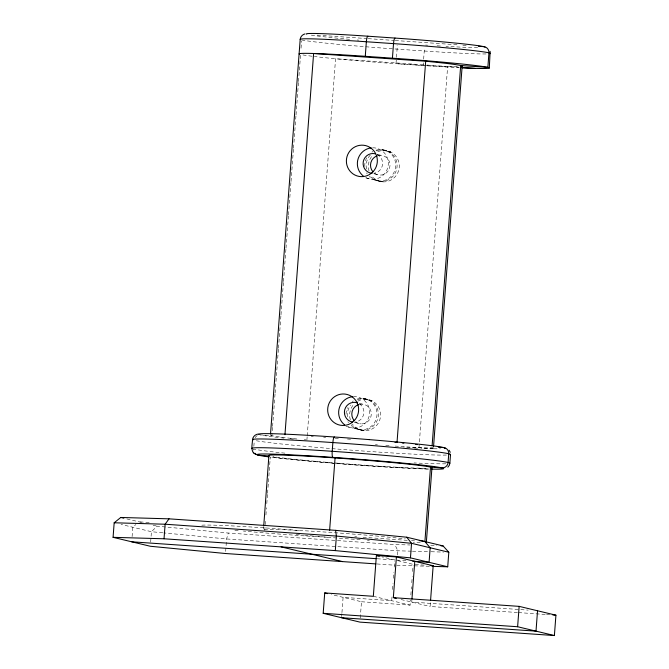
<?xml version="1.0" encoding="UTF-8"?>
<svg xmlns="http://www.w3.org/2000/svg" width="669" height="669" viewBox="0 0 669 669"><rect width="100%" height="100%" fill="white"/><g stroke="black" fill="none" stroke-linecap="round" stroke-linejoin="round"><path stroke-width="0.5" stroke-dasharray="3.35 2.51" d="M263.511 529.045L263.661 527.005M132.102 536.597L132.805 527.247L135.882 524.529M150.65 542.107L151.437 531.713L157.131 526.177L228.296 533.042L394.827 544.541L410.231 544.984M225.654 551.44L226.59 538.963L228.296 533.042M253.852 446.323L254.27 440.871M264.773 530.509L265.626 519.136M265.936 514.996L266.479 507.763M266.797 503.623L267.491 494.316M267.575 493.287L268.344 482.943M268.428 481.906L269.206 471.57M269.281 470.533L270.059 460.197M270.134 459.16L270.293 457.094M272.526 427.357L271.898 435.686L260.458 434.9A5.837 5.728 -76.5 0 0 259.948 434.883M272.609 426.312L273.387 415.901M273.47 414.855L275.034 394.024M275.11 392.987L275.896 382.568M275.971 381.522L276.757 371.111M276.832 370.066L278.404 349.235M278.48 348.198L279.266 337.778M279.341 336.733L280.905 315.902M280.988 314.865L281.766 304.445M281.85 303.408L283.413 282.569M283.489 281.532L284.275 271.112M284.35 270.075L285.922 249.244M285.998 248.199L286.784 237.788M286.859 236.742L288.423 215.911M288.506 214.866L289.284 204.455M289.368 203.409L290.931 182.578M291.015 181.533L291.793 171.122M291.876 170.077L293.44 149.246M293.515 148.209L294.301 137.789M294.377 136.752L295.949 115.913M296.024 114.876L296.81 104.456M296.885 103.419L298.449 82.588M298.533 81.543L299.311 71.123M299.394 70.086L300.172 59.666M300.256 58.629L300.565 54.465M301.033 48.227L301.585 40.951M306.912 439.976L307.138 436.874M307.222 435.837L335.57 58.755L425.844 64.985M341.642 616.701L341.876 613.64M341.951 612.62L343.097 597.342L391.708 600.703L392.168 594.59M396.265 60.034L395.998 63.672L423.159 65.545A81.752 2.567 4.3 0 0 459.411 67.736M396.474 57.308L397.093 49.121A5.837 1.112 -86 0 0 397.118 45.392M360.257 618.047L361.486 601.749L331.49 594.565M423.159 65.545L423.368 62.819M423.636 59.181L424.255 50.995A5.837 1.112 -86 0 0 424.313 47.767M392.552 589.498L393.012 583.385M393.397 578.292L393.857 572.179M394.233 567.086L394.693 560.982M397.545 554.952L397.863 550.788L394.827 544.541M418.97 447.72L447.636 66.49M361.486 601.749L410.097 605.111L410.473 600.018M410.858 594.925L411.468 586.772M411.778 582.699L412.238 576.586M412.622 571.493L413.082 565.389M411.878 600.051L411.728 602.083L528.184 610.128M517.455 612.52L430.108 606.49L430.493 601.398M433.763 448.774L434.365 448.782A93.543 2.935 4.3 0 0 440.47 448.782M433.136 448.757L429.088 448.665A93.627 2.944 4.3 0 1 421.027 448.381M430.761 545.57L436.916 545.745M411.376 551.181L397.863 550.788L226.59 538.963L163.788 532.9M412.413 551.206L430.092 551.708M431.137 551.741L443.614 552.101M396.767 565.338L430.042 566.292M427.558 469.036C374.949 466.862 322.391 462.998 270.075 457.036M317.181 35.131L367.13 38.585M368.167 38.651L394.183 40.449M395.22 40.516L458.7 44.907M462.856 45.191L467.021 45.475M426.889 65.06L458.708 67.251M311.21 436.531L313.284 436.673M323.637 437.392L325.703 437.534M335.027 438.178L339.166 438.463M347.445 439.031L350.556 439.249M290.204 438.78A93.543 2.935 4.3 0 0 291.517 438.914L293.566 439.056M375.393 444.709L377.467 444.852M385.77 445.429L389.918 445.713M395.111 446.072L434.365 448.782M139.988 521.887L151.336 522.673M354.754 536.722L356.82 536.864M363.024 537.291L407.371 540.351M411.494 540.636L414.588 540.853M377.149 558.74L394.769 559.961L382.191 556.942M396.776 560.095L406.785 560.789M415.156 564.502L424.163 565.129M376.965 563.975L394.685 565.196M518.492 612.595L545.528 614.46M546.565 614.535L549.684 614.744M162.759 532.8L151.437 531.713L121.039 524.421M291.517 438.914L292.495 439.015M385.001 150.45L381.531 149.889L390.821 152.055L381.43 149.597M366.294 399.268L362.815 398.707L372.115 400.873L362.723 398.415M382.635 181.884L374.339 179.601L379.072 181.031M363.928 430.702L355.632 428.419L360.365 429.841M377.299 154.414L381.004 155.3M373.963 173.756L379.515 175.086M365.675 177.82L371.663 179.25M353.324 396.165L355.314 396.642A15.763 15.471 -76.5 0 1 369.079 416.344A15.763 15.471 -76.5 0 1 347.353 426.571M359.521 403.449L362.297 404.118M354.327 422.348L360.808 423.903M345.965 426.396L352.956 428.068M397.679 560.655L413.158 564.368M126.842 518.918L141.987 522.548M153.092 525.207L157.131 526.177M401.082 599.533L430.108 606.49M373.327 596.296L410.097 605.111M457.345 66.624A81.752 2.567 4.3 0 1 391.875 63.388A81.752 2.567 4.3 0 1 314.371 56.514M312.055 56.229A81.752 2.567 4.3 0 1 302.296 54.816M301.66 39.914A81.752 2.567 4.3 0 0 397.093 49.121L424.255 50.995A81.752 2.567 4.3 0 0 487.065 53.921M358.735 40.132A75.89 2.383 4.3 0 1 357.179 39.998M349.619 39.329A75.89 2.383 4.3 0 1 311.185 35.114M433.412 447.452A81.752 2.567 4.3 0 1 403.583 447.093M306.026 439.893A81.752 2.567 4.3 0 1 304.27 439.725M296.844 438.973A81.752 2.567 4.3 0 1 270.786 434.883M253.668 450.12A5.837 5.728 -76.5 0 1 253.651 449.058A99.271 3.119 4.3 0 0 286.19 453.281M445.797 463.784A99.271 3.119 4.3 0 1 414.052 462.923M255.148 437.693A5.837 5.728 -76.5 0 1 257.264 435.636M283.982 438.12A93.543 2.935 4.3 0 1 260.442 434.9M425.852 468.233A81.752 2.567 4.3 0 1 347.219 463.918A81.752 2.567 4.3 0 1 272.81 456.542M420.257 542.676A81.752 2.567 4.3 0 1 413.241 542.576M369.405 540.335A81.752 2.567 4.3 0 1 367.331 540.201M360.198 539.716A81.752 2.567 4.3 0 1 304.813 535.275M299.545 534.774A81.752 2.567 4.3 0 1 295.514 534.38M264.28 529.589A81.752 2.567 4.3 0 1 321.505 531.813A81.752 2.567 4.3 0 1 405.33 538.854M327.509 537.249A81.752 2.567 4.3 0 1 243.391 531.069M238.197 530.576A81.752 2.567 4.3 0 1 234.209 530.191M201.829 525.198A81.752 2.567 4.3 0 1 299.252 530.475M477.674 47.658A75.906 2.383 4.3 0 1 445.98 46.337M440.403 46.01A75.906 2.383 4.3 0 1 435.594 45.709M427.65 45.191A75.906 2.383 4.3 0 1 425.626 45.057M446.457 455.054A99.271 3.119 4.3 0 1 351.133 450.137A99.271 3.119 4.3 0 1 256.378 440.754M428.871 469.069A93.443 2.935 4.3 0 1 270.661 457.119M377.124 154.464A9.926 9.742 -76.5 0 1 373.887 173.271M359.27 403.758A9.926 9.742 -76.5 0 1 355.18 422.089M417.648 448.238A93.627 2.944 4.3 0 1 412.865 448.021M357.572 399.719A15.763 15.471 -76.5 0 1 376.714 407.187A15.763 15.471 -76.5 0 1 371.529 427.474A15.763 15.471 -76.5 0 1 351.158 424.815M347.579 416.754A15.763 15.471 -76.5 0 1 350.564 405.063M357.647 401.249A15.763 15.471 -76.5 0 1 378.42 406.811A15.763 15.471 -76.5 0 1 373.486 428.16A15.763 15.471 -76.5 0 1 352.379 424.062M350.322 419.781A15.763 15.471 -76.5 0 1 353.868 404.252M376.287 150.901A15.763 15.471 -76.5 0 1 395.254 158.043A15.763 15.471 -76.5 0 1 390.847 178.213A15.763 15.471 -76.5 0 1 370.618 176.817M366.478 169.048A15.763 15.471 -76.5 0 1 370.726 154.547M377.776 151.721A15.763 15.471 -76.5 0 1 397.629 158.929A15.763 15.471 -76.5 0 1 391.75 179.627A15.763 15.471 -76.5 0 1 371.086 175.245M369.029 170.963A15.763 15.471 -76.5 0 1 372.574 155.434M357.254 399.033A15.763 15.471 -76.5 0 1 376.655 417.423A15.763 15.471 -76.5 0 1 351.342 426.069M348.474 422.691A15.763 15.471 -76.5 0 1 347.913 421.729M346.057 414.186A15.763 15.471 -76.5 0 1 347.487 407.638M352.329 401.559A15.763 15.471 -76.5 0 1 353.232 400.915M359.596 404.31A9.926 9.742 -76.5 0 1 371.052 416.151A9.926 9.742 -76.5 0 1 355.607 421.922M375.961 150.216A15.763 15.471 -76.5 0 1 394.217 158.377A15.763 15.471 -76.5 0 1 389.174 178.113A15.763 15.471 -76.5 0 1 369.246 176.491M367.181 173.873A15.763 15.471 -76.5 0 1 366.62 172.911M364.797 166.497A15.763 15.471 -76.5 0 1 366.696 157.817M371.947 152.097A15.763 15.471 -76.5 0 1 372.901 151.52M378.303 155.501A9.926 9.742 -76.5 0 1 389.634 167.835A9.926 9.742 -76.5 0 1 373.553 172.451M372.633 147.79A15.763 15.471 -76.5 0 1 387.953 166.84A15.763 15.471 -76.5 0 1 366.06 177.753"/><path stroke-width="1" d="M263.737 525.985L268.913 455.48M375.928 563.9L225.495 553.514L150.341 546.264L113.078 537.332L114.173 522.782L120.78 517.463L169.023 518.835L335.562 530.341L406.719 537.207L443.079 545.921L448.807 552.243L447.72 566.794L432.115 566.35M113.078 537.332L164.03 538.779L165.126 524.228L169.023 518.835M270.519 434.064L300.197 39.329C300.481 36.686 302.472 34.504 305.047 33.893M284.952 434.716L313.619 53.487L425.685 61.23A81.752 2.567 4.3 0 1 461.334 66.415M396.399 556.934L393.339 597.676L519.152 606.365L555.922 615.179L554.392 635.55L359.955 622.12L323.186 613.306L324.716 592.935L373.327 596.296L376.388 555.554L396.399 556.934L433.169 565.748L430.568 600.377M329.608 530.492L335.069 457.905M299.503 54.147A81.752 2.567 4.3 0 1 365.266 56.305L366.353 41.754A5.837 1.112 -86 0 1 367.891 36.201L395.053 38.074A75.89 2.383 4.3 0 1 484.983 47.148M447.72 566.794L410.457 557.862L335.303 550.612L336.39 536.061L335.562 530.341M462.003 67.862A81.752 2.567 4.3 0 0 480.894 66.214A81.752 2.567 4.3 0 0 392.427 58.178L393.523 43.627A5.837 1.112 -86 0 1 395.053 38.074M425.685 61.23L397.018 442.46L394.961 442.318M410.457 557.862L411.552 543.312L406.719 537.207M411.953 599.031L414.788 561.341M432.107 445.713L460.69 65.52L487.86 67.393L488.947 52.843A5.837 5.728 -76.5 0 0 483.67 46.629L478.469 46.27M431.957 467.698L426.354 542.141A81.752 2.567 4.3 0 0 419.254 540.577M433.562 446.29L462.154 66.106M450.521 454.452L449.861 463.182L449.292 465.315L447.845 467.188M489.315 67.97L490.126 51.337M554.392 635.55L517.622 626.736L519.152 606.365M537.542 610.772L536.003 631.143L341.566 617.713M258.284 434.03C255.374 434.281 252.823 436.69 252.539 439.625C252.447 444.484 249.855 451.583 255.583 454.343M114.173 522.782L165.126 524.228L336.39 536.061L411.552 543.312L448.807 552.243M441.022 545.862L443.079 545.921M365.266 56.305L392.427 58.178M461.719 67.46L474.806 68.363M438.27 447.176L443.463 447.536A5.837 5.728 -76.5 0 1 448.748 453.749L448.088 462.48A5.837 5.728 -76.5 0 1 441.933 467.907L430.493 467.121L424.899 541.564L430.175 547.777L429.088 562.328L412.79 561.207M269.331 455.99L258.928 455.271A5.837 5.728 -76.5 0 1 255.014 453.289M164.03 538.779L335.303 550.612M131.709 541.798L376.112 558.674M430.167 565.539L433.169 565.748M552.803 614.962L555.922 615.179M323.186 613.306L517.622 626.736M376.388 555.554L379.29 556.248M281.114 546.866L342.587 561.6M120.78 517.463L123.815 518.191M394.309 597.91L396.24 598.37M324.716 592.935L327.618 593.637M253.275 452.579L253.718 452.905M449.125 450.229L450.27 452.294M269.314 455.748A81.752 2.567 4.3 0 1 350.004 458.984A81.752 2.567 4.3 0 1 431.63 467.915M490.084 53.645A81.752 2.567 4.3 0 0 393.523 43.627L366.353 41.754A81.752 2.567 4.3 0 0 300.607 39.605M253.024 439.951A99.271 3.119 4.3 0 1 351.008 443.873A99.271 3.119 4.3 0 1 450.128 454.719M252.364 448.682A99.271 3.119 4.3 0 1 350.347 452.604A99.271 3.119 4.3 0 1 449.468 463.45M444.509 448.514A93.543 2.935 4.3 0 0 412.388 443.514L404.252 442.711A93.543 2.935 4.3 0 0 369.255 439.617M268.478 456.835A93.443 2.935 4.3 0 1 351.518 458.725A93.443 2.935 4.3 0 1 431.329 469.128M372.106 173.313A9.926 9.742 -76.5 0 1 363.242 161.848A9.926 9.742 -76.5 0 1 375.351 153.811M352.53 422.03A9.926 9.742 -76.5 0 1 344.719 409.763A9.926 9.742 -76.5 0 1 357.53 402.905M354.152 420.533A9.926 9.742 -76.5 0 1 358.668 404.561M372.859 171.716A9.926 9.742 -76.5 0 1 377.375 155.743M306.703 34.144A75.906 2.383 4.3 0 1 367.891 36.201M334.4 437.008A5.837 1.112 -86 0 0 332.869 442.569L332.209 451.299A5.837 1.112 -86 0 0 332.869 457.379M369.288 439.625A93.384 2.935 4.3 0 0 301.953 434.975A93.543 2.935 4.3 0 0 274.842 433.771L269.557 433.654A93.543 2.935 4.3 0 0 259.204 434.532M402.22 442.962A81.752 2.567 4.3 0 1 403.875 443.129M415.708 444.4A81.752 2.567 4.3 0 1 417.397 444.601M344.694 424.924A15.763 15.471 -76.5 0 1 352.488 396.709M363.409 176.106A15.763 15.471 -76.5 0 1 371.195 147.891M354.135 420.734A15.763 15.471 -76.5 0 0 347.127 394.467A15.763 15.471 -76.5 0 0 328.211 413.969A15.763 15.471 -76.5 0 0 354.135 420.734M372.842 171.916A15.763 15.471 -76.5 0 0 365.843 145.65A15.763 15.471 -76.5 0 0 346.918 165.151A15.763 15.471 -76.5 0 0 372.842 171.916"/></g></svg>
